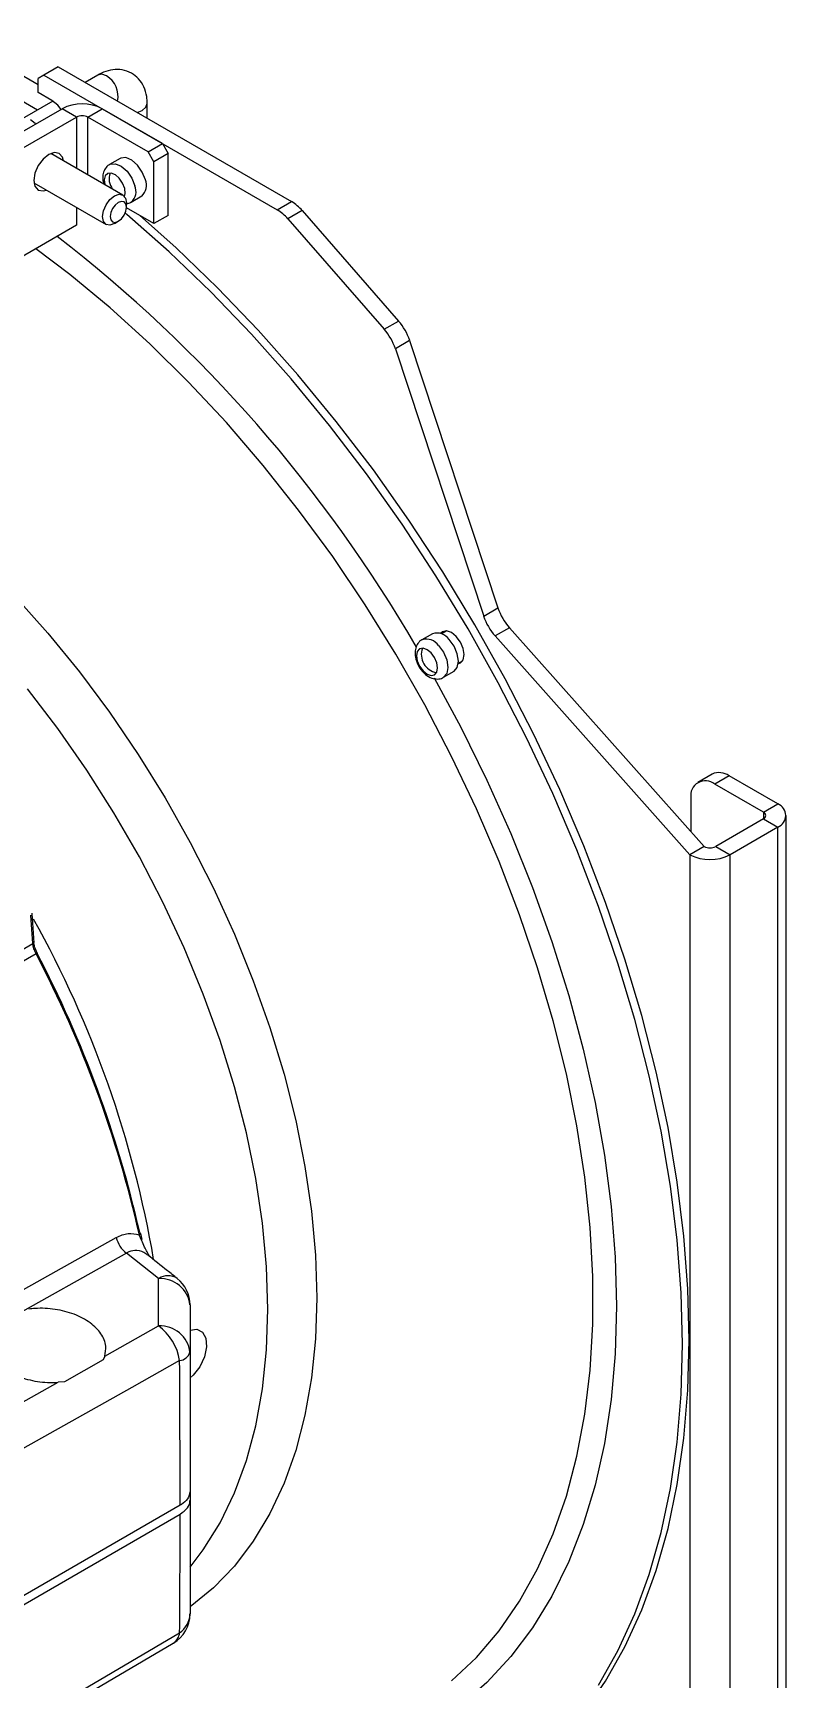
# Model space of a CAD drawing. Extents: x 16.7 to 113.1, y 4.5 to 84.5.
# Drawn here: x 32.72 to 35.51, y 11.65 to 17.74 of the extents above; entities that cross this region are included whole.
import ezdxf

# ---------------------------------------------------------------- set-up
doc = ezdxf.new("R2010")
doc.units = 0
doc.header["$MEASUREMENT"] = 0
doc.layers.add('OBJECT', color=7, linetype='CONTINUOUS')

msp = doc.modelspace()

# ---------------------------------------------------------------- linework, layer by layer
at = {"layer": 'OBJECT'}
for p, q in [((32.7375, 17.4542), (32.2437, 17.7393)), ((32.7404, 17.5472), (32.582, 17.6386)), ((32.8146, 17.6139), (32.7616, 17.5833)), ((32.8146, 17.6139), (33.6779, 17.1155)), ((32.7616, 17.5833), (32.7404, 17.571)), ((32.7404, 17.5188), (32.7404, 17.571)), ((32.7616, 17.5833), (33.625, 17.0849)), ((32.9615, 17.5836), (32.9143, 17.5563)), ((32.7947, 17.4873), (32.6804, 17.4213)), ((32.7913, 17.4894), (32.7404, 17.5188)), ((33.1436, 17.4239), (33.1436, 17.4784)), ((32.6234, 17.3402), (32.8288, 17.4588)), ((32.6764, 17.3096), (32.8818, 17.4282)), ((32.8818, 17.4282), (32.8288, 17.4588)), ((32.8818, 17.4282), (32.8818, 17.2391)), ((32.9243, 17.4282), (32.9773, 17.4588)), ((33.147, 17.2996), (32.9243, 17.4282)), ((32.9243, 17.2146), (32.9243, 17.4282)), ((33.2, 17.3302), (32.9773, 17.4588)), ((33.0537, 17.1399), (32.7872, 17.2937)), ((33.147, 17.2996), (33.2, 17.3302)), ((33.1682, 17.2628), (33.147, 17.2996)), ((33.2212, 17.2935), (33.1682, 17.2628)), ((33.2, 17.3302), (33.2212, 17.2935)), ((33.2212, 17.0648), (33.2212, 17.2935)), ((33.0434, 17.275), (33.0045, 17.2525)), ((33.1682, 17.0342), (33.1682, 17.2628)), ((32.7247, 17.1854), (32.9912, 17.0316)), ((33.0666, 17.0949), (33.0666, 17.1112)), ((33.0845, 17.1139), (33.1234, 17.1364)), ((33.625, 17.0849), (33.6779, 17.1155)), ((32.8818, 17.0947), (32.8818, 17.0281)), ((33.0224, 17.0347), (33.0366, 17.0429)), ((33.1682, 17.0342), (33.0666, 17.0929)), ((33.2212, 17.0648), (33.1682, 17.0342)), ((33.7169, 17.0825), (33.6639, 17.0519)), ((33.6639, 17.0519), (34.0208, 16.6435)), ((33.7169, 17.0825), (34.0737, 16.6741)), ((32.8818, 17.0281), (32.6764, 16.9095)), ((34.0208, 16.6435), (34.0737, 16.6741)), ((34.1147, 16.6024), (34.0618, 16.5718)), ((34.0618, 16.5718), (34.3886, 15.583)), ((34.1147, 16.6024), (34.4415, 15.6136)), ((34.3886, 15.583), (34.4415, 15.6136)), ((34.2519, 15.5284), (34.2325, 15.5172)), ((34.4838, 15.5405), (34.4308, 15.5099)), ((34.4838, 15.5405), (35.2046, 14.7317)), ((34.1988, 15.518), (34.1599, 15.4955)), ((34.4308, 15.5099), (35.1516, 14.7011)), ((34.295, 15.409), (34.3103, 15.4178)), ((34.2399, 15.3569), (34.2788, 15.3794)), ((35.234, 14.9991), (35.1811, 14.9686)), ((35.2965, 14.9929), (35.2436, 14.9624)), ((35.4768, 14.8888), (35.2965, 14.9929)), ((35.1552, 14.9113), (35.1552, 14.7871)), ((35.4239, 14.8583), (35.2436, 14.9624)), ((35.4239, 14.8583), (35.4768, 14.8888)), ((35.4239, 14.8583), (35.4239, 14.8338)), ((35.4239, 14.8338), (35.247, 14.7317)), ((35.4768, 14.8032), (35.3, 14.7011)), ((35.4239, 14.8338), (35.4768, 14.8032)), ((35.4768, 11.2104), (35.4768, 14.8032)), ((35.5076, 11.2532), (35.5076, 14.846)), ((35.2046, 14.7317), (35.1516, 14.7011)), ((35.247, 14.7317), (35.3, 14.7011)), ((35.1516, 14.7011), (35.1516, 11.1083)), ((35.3, 11.1083), (35.3, 14.7011)), ((32.7207, 14.3723), (32.7136, 14.4782)), ((29.9507, 12.7732), (32.7207, 14.3723)), ((32.7323, 14.3349), (29.9612, 12.7351)), ((33.1238, 13.2741), (33.1145, 13.2955)), ((33.1254, 13.2788), (33.1196, 13.301)), ((33.1857, 13.1344), (33.0668, 13.2284)), ((32.9865, 12.8475), (33.1857, 12.9593)), ((32.9865, 12.8475), (32.9808, 12.8336)), ((32.9808, 12.8336), (32.8371, 12.7524)), ((32.8371, 12.7524), (32.8138, 12.7506)), ((33.2654, 12.296), (29.9534, 10.3841)), ((33.302, 12.3471), (33.302, 12.3144)), ((29.9534, 10.3514), (33.2654, 12.2634))]:
    msp.add_line(p, q, dxfattribs=at)
at = {"layer": 'OBJECT', "flags": 128}
for points in [[(32.9927, 17.5805), (32.9758, 17.5864), (32.9615, 17.5836)], [(32.8251, 17.4566), (32.8124, 17.4723), (32.7913, 17.4894)], [(33.1064, 17.4454), (33.1253, 17.4529), (33.1389, 17.4646), (33.1436, 17.4784), (33.1436, 17.4784)], [(32.7308, 17.4022), (32.7286, 17.4046), (32.7116, 17.4182)], [(32.8339, 17.2667), (32.8303, 17.2799), (32.8183, 17.2936), (32.8004, 17.2971), (32.7793, 17.2898), (32.7582, 17.2727), (32.7403, 17.2486), (32.7283, 17.221), (32.7241, 17.1942)], [(33.0048, 17.2527), (33.0068, 17.2537), (33.0259, 17.2557), (33.0477, 17.2466), (33.0691, 17.2278), (33.0867, 17.2023), (33.0979, 17.1739)], [(33.1368, 17.1963), (33.1256, 17.2248), (33.108, 17.2503), (33.0866, 17.269), (33.0647, 17.2781), (33.0457, 17.2762), (33.0434, 17.275)], [(32.7241, 17.1942), (32.7283, 17.1723), (32.7403, 17.1585), (32.7582, 17.1551), (32.7714, 17.1585)], [(33.06, 17.1343), (33.0624, 17.1462), (33.0603, 17.1647), (33.0526, 17.1843), (33.0405, 17.2018), (33.0258, 17.2147), (33.0108, 17.2209), (32.9977, 17.2196), (32.9885, 17.2109), (32.9847, 17.1961), (32.9866, 17.1786)], [(33.0224, 17.0347), (33.0224, 17.0347), (33.0055, 17.0288), (32.9912, 17.0316), (32.9816, 17.0426), (32.9782, 17.0602), (32.9816, 17.0817), (32.9912, 17.1038), (33.0055, 17.1231), (33.0224, 17.1368), (33.0224, 17.1368)], [(33.0366, 17.1123), (33.0251, 17.103), (33.0153, 17.0898), (33.0088, 17.0748), (33.0065, 17.0602), (33.0088, 17.0483), (33.0153, 17.0408), (33.0251, 17.0389), (33.0366, 17.0429), (33.0481, 17.0521), (33.0578, 17.0653), (33.0643, 17.0803), (33.0666, 17.0949), (33.0643, 17.1069), (33.0578, 17.1144), (33.0481, 17.1163), (33.0366, 17.1123)], [(33.0224, 17.1368), (33.0393, 17.1426), (33.0537, 17.1399), (33.0633, 17.1288), (33.0666, 17.1112)], [(35.1239, 12.8913), (35.119, 13.0814), (35.1042, 13.2764), (35.0795, 13.4757), (35.0452, 13.6785), (35.0012, 13.8842), (34.9478, 14.0918), (34.8852, 14.3007), (34.8136, 14.51), (34.7332, 14.7191), (34.6444, 14.927), (34.5475, 15.1331), (34.4428, 15.3366), (34.3308, 15.5366), (34.2119, 15.7326), (34.0864, 15.9236), (33.9549, 16.1092), (33.8179, 16.2884), (33.6759, 16.4607), (33.5293, 16.6255), (33.3788, 16.782), (33.2249, 16.9298), (33.0681, 17.0683), (33.0619, 17.0736)], [(35.1494, 12.906), (35.1445, 13.096), (35.1296, 13.2911), (35.105, 13.4904), (35.0706, 13.6932), (35.0267, 13.8989), (34.9733, 14.1065), (34.9107, 14.3154), (34.839, 14.5247), (34.7587, 14.7338), (34.6699, 14.9417), (34.573, 15.1478), (34.4683, 15.3513), (34.3563, 15.5513), (34.2373, 15.7473), (34.1119, 15.9383), (33.9804, 16.1238), (33.8434, 16.3031), (33.7013, 16.4754), (33.5548, 16.6402), (33.4042, 16.7967), (33.2503, 16.9445), (33.1146, 17.0652)], [(34.2701, 11.6464), (34.3621, 11.7337), (34.446, 11.8322), (34.5215, 11.9415), (34.5883, 12.0612), (34.646, 12.1907), (34.6945, 12.3296), (34.7336, 12.4772), (34.763, 12.6329), (34.7827, 12.796), (34.7926, 12.966), (34.7926, 13.142), (34.7827, 13.3233), (34.763, 13.5092), (34.7336, 13.6989), (34.6945, 13.8916), (34.646, 14.0864), (34.5883, 14.2826), (34.5215, 14.4794), (34.446, 14.6759), (34.3621, 14.8712), (34.2701, 15.0647), (34.1705, 15.2554), (34.0636, 15.4426), (33.9499, 15.6254), (33.8299, 15.8032), (33.704, 15.9751), (33.5728, 16.1404), (33.4369, 16.2985), (33.2968, 16.4487), (33.1531, 16.5904), (33.0065, 16.7229), (32.8574, 16.8457), (32.731, 16.941)], [(32.6547, 15.6559), (32.7759, 15.5203), (32.8927, 15.3772), (33.0043, 15.2275), (33.1103, 15.0718), (33.21, 14.9111), (33.303, 14.7461), (33.3886, 14.5778), (33.4665, 14.4071), (33.5363, 14.2348), (33.5975, 14.062), (33.6499, 13.8895), (33.6931, 13.7182), (33.7269, 13.549), (33.7513, 13.383), (33.7659, 13.2208), (33.7708, 13.0635), (33.7659, 12.9118), (33.7513, 12.7666), (33.7269, 12.6286), (33.6931, 12.4985), (33.6499, 12.3772), (33.5975, 12.2651), (33.5363, 12.1629), (33.4665, 12.0712), (33.3886, 11.9904), (33.303, 11.921), (33.302, 11.9203)], [(34.3162, 15.4408), (34.3127, 15.4636), (34.3025, 15.4871), (34.2872, 15.5077), (34.2692, 15.5222), (34.2512, 15.5285), (34.236, 15.5255), (34.2286, 15.5188)], [(34.1641, 15.3812), (34.179, 15.3692), (34.1939, 15.3641), (34.2065, 15.3665), (34.2149, 15.3763), (34.2179, 15.3917), (34.2149, 15.4106), (34.2065, 15.4301), (34.1938, 15.4471), (34.179, 15.4591), (34.1641, 15.4642), (34.1515, 15.4618), (34.143, 15.4521), (34.1401, 15.4366), (34.1431, 15.4177), (34.1515, 15.3982), (34.1641, 15.3812)], [(34.2215, 15.4741), (34.2399, 15.4494), (34.2522, 15.4211), (34.2565, 15.3936), (34.2522, 15.3711), (34.24, 15.357)], [(34.2788, 15.3794), (34.2788, 15.3794), (34.2911, 15.3936), (34.2954, 15.4161), (34.291, 15.4436), (34.2788, 15.4718), (34.2604, 15.4966)], [(34.2949, 15.4076), (34.3025, 15.4104), (34.3127, 15.4221), (34.3162, 15.4408)], [(34.2054, 15.355), (34.304, 15.1723), (34.4005, 14.9768), (34.489, 14.7791), (34.5693, 14.5799), (34.6409, 14.3801), (34.7036, 14.1805), (34.757, 13.9818), (34.8011, 13.7851), (34.8355, 13.5909), (34.8602, 13.4002), (34.8751, 13.2137), (34.88, 13.0321)], [(33.5897, 13.0212), (33.5847, 13.1776), (33.5698, 13.3389), (33.5451, 13.5041), (33.5107, 13.6724), (33.4667, 13.8428), (33.4135, 14.0143), (33.3513, 14.186), (33.2806, 14.357), (33.2016, 14.5262), (33.1148, 14.6928), (33.0207, 14.8557), (32.9199, 15.0141), (32.8128, 15.1672), (32.7002, 15.3139)], [(32.7323, 14.3349), (32.7341, 14.3359), (32.7356, 14.3369), (32.7367, 14.3376), (32.7373, 14.3381), (32.7376, 14.3384), (32.7373, 14.3385), (32.7366, 14.3383), (32.7355, 14.338)], [(30.1128, 11.6535), (30.189, 11.6961), (30.541, 11.8932), (31.9489, 12.6814), (33.0292, 13.2863)], [(33.1145, 13.2955), (33.1163, 13.2967), (33.1177, 13.2979), (33.1186, 13.2991), (33.119, 13.3003), (33.1191, 13.3009)], [(33.0668, 13.2284), (32.1507, 12.7158), (31.2344, 12.2031), (30.1501, 11.5966)], [(33.1857, 12.9593), (33.1857, 13.1143), (33.1857, 13.1344)], [(34.88, 13.0321), (34.8751, 12.8563), (34.8602, 12.687), (34.8355, 12.5248), (34.8011, 12.3704), (34.757, 12.2245), (34.7036, 12.0876), (34.6409, 11.9603), (34.5693, 11.8431), (34.489, 11.7366), (34.4005, 11.6411), (34.304, 11.5571), (34.1999, 11.4848), (34.0887, 11.4247), (33.9708, 11.3768), (33.8468, 11.3415), (33.717, 11.3189), (33.5822, 11.3091), (33.4427, 11.312), (33.2992, 11.3278), (33.1523, 11.3563), (33.0026, 11.3973), (32.8506, 11.4509), (32.7794, 11.48)], [(33.302, 13.0365), (33.302, 12.8815), (33.302, 12.8615)], [(33.302, 12.0672), (33.3513, 12.1316), (33.4135, 12.2316), (33.4667, 12.3417), (33.5107, 12.4613), (33.5451, 12.5898), (33.5698, 12.7265), (33.5847, 12.8706), (33.5897, 13.0212)], [(33.302, 12.9438), (33.3273, 12.9465), (33.3485, 12.936)], [(33.3485, 12.936), (33.3611, 12.9134), (33.3635, 12.8816), (33.3554, 12.8449), (33.3378, 12.8083), (33.3131, 12.7768), (33.302, 12.7666)], [(34.3705, 11.1845), (34.4683, 11.2472), (34.573, 11.3298), (34.6699, 11.424), (34.7587, 11.5294), (34.839, 11.6457), (34.9107, 11.7723), (34.9733, 11.9089), (35.0267, 12.0549), (35.0706, 12.2098), (35.105, 12.3729), (35.1296, 12.5438), (35.1445, 12.7217), (35.1494, 12.906)], [(33.302, 12.8615), (33.302, 12.6813), (33.302, 12.5097), (33.302, 12.3471)], [(34.8136, 11.631), (34.8852, 11.7576), (34.9478, 11.8942), (35.0012, 12.0402), (35.0452, 12.1951), (35.0795, 12.3582), (35.1042, 12.5291), (35.119, 12.707), (35.1239, 12.8913)], [(33.2637, 12.8311), (33.0865, 12.7318), (32.3778, 12.3345), (29.9026, 10.9473)], [(30.5157, 11.461), (30.8326, 11.6388), (31.7477, 12.1523), (32.8138, 12.7506)], [(33.302, 12.3144), (33.302, 12.1637), (33.302, 12.0234), (33.302, 11.8941)], [(30.0104, 9.9102), (30.068, 9.9441), (30.7769, 10.3611), (33.2637, 11.8244)], [(30.0206, 9.8933), (30.5867, 10.2261), (33.2403, 11.7864)]]:
    msp.add_lwpolyline(points, dxfattribs=at)
at = {"layer": 'OBJECT'}
for centre, radius, start, end in [((32.949, 17.5054), 0.0869, 347.9242, 59.76124), ((32.903, 17.3155), 0.1614, 62.60971, 117.39023), ((32.903, 17.3872), 0.0461, 62.6103, 117.3897), ((33.0648, 17.2001), 0.0624, 160.08716, 217.76585), ((33.0507, 17.153), 0.0517, 311.05198, 23.88367), ((33.0896, 17.1754), 0.0516, 310.83787, 23.91643), ((33.5971, 16.9803), 0.1575, 40.45535, 59.10879), ((33.5441, 16.9498), 0.1575, 40.45535, 59.10879), ((29.6151, 12.8478), 5.2289, 30.08137, 52.33234), ((33.8609, 16.5046), 0.2118, 18.49177, 40.98379), ((33.9139, 16.5352), 0.2118, 18.49177, 40.98379), ((34.5892, 15.6501), 0.2116, 198.48465, 221.51543), ((34.6422, 15.6807), 0.2116, 198.48465, 221.51543), ((34.2153, 15.4661), 0.0545, 34.0893, 107.62713), ((34.2272, 15.442), 0.0693, 161.15797, 258.83651), ((34.1762, 15.4433), 0.0548, 34.24166, 106.6568), ((35.2091, 14.9201), 0.0546, 50.7965, 189.21402), ((35.2599, 14.9418), 0.0629, 54.38217, 114.30718), ((35.4192, 14.846), 0.0131, 290.78221, 69.21973), ((35.4606, 14.846), 0.0458, 290.78363, 69.21692), ((35.2258, 14.7726), 0.0461, 242.61039, 297.38961), ((35.2258, 14.8443), 0.1612, 242.60972, 297.39028), ((29.281, 12.5393), 3.9431, 9.72098, 29.19694), ((32.7173, 14.3793), 0.00781, 296.15007, 359.02876), ((28.9512, 12.3543), 4.2684, 12.73963, 27.64637), ((28.9736, 12.3674), 4.2468, 12.73962, 27.64637), ((33.1252, 13.3075), 0.0983, 192.44589, 233.55487), ((33.1153, 13.3001), 0.00384, 11.73252, 82.38615), ((33.2203, 13.0808), 0.0638, 57.44265, 122.85061), ((33.191, 13.0226), 0.1118, 7.14149, 92.72622), ((33.177, 13.0365), 0.125, 0, 51.61604), ((33.191, 12.8476), 0.1118, 7.14078, 92.72693), ((33.0688, 12.8003), 0.1973, 8.97973, 53.67376), ((33.2588, 12.8766), 0.0458, 276.18572, 340.68549), ((33.177, 11.8941), 0.125, 300.45829, 0), ((33.2138, 11.8971), 0.0882, 304.43086, 358.06826), ((33.2117, 11.8302), 0.0523, 303.17243, 353.63045)]:
    msp.add_arc(centre, radius, start, end, dxfattribs=at)
for start_param, end_param in [(3.942916, 4.13082), (3.742494, 3.930397)]:
    msp.add_ellipse((33.177, 14.8371), major_axis=(-0.0619, 3.6533), ratio=0.017273, start_param=start_param, end_param=end_param, dxfattribs=at)
for points, knots in [([(33.1436, 17.4784), (33.1432, 17.487), (33.1423, 17.5085), (33.1329, 17.5401), (33.1134, 17.5703), (33.0855, 17.5926), (33.0519, 17.6043), (33.0163, 17.6045), (32.986, 17.5965), (32.9683, 17.5872), (32.9615, 17.5836)], [0, 0, 0, 0, 0.0958236, 0.2399274, 0.3746863, 0.5062264, 0.6446269, 0.7773801, 0.9136411, 1, 1, 1, 1]), ([(33.0054, 17.2524), (33.0043, 17.252), (32.9971, 17.2494), (32.9877, 17.2378), (32.9799, 17.2197), (32.9779, 17.2), (32.9816, 17.1865), (32.9832, 17.1806)], [0, 0, 0, 0, 0.04088, 0.287049, 0.521932, 0.787266, 1, 1, 1, 1]), ([(33.067, 17.1084), (33.0729, 17.1091), (33.0794, 17.1098), (33.084, 17.114), (33.0845, 17.1143)], [0, 0, 0, 0, 0.908157, 1, 1, 1, 1]), ([(34.1609, 15.4959), (34.1606, 15.4957), (34.1539, 15.4936), (34.1445, 15.4826), (34.1357, 15.465), (34.1335, 15.4429), (34.1384, 15.417), (34.1518, 15.3896), (34.1718, 15.3669), (34.1945, 15.353), (34.2167, 15.3496), (34.2326, 15.3517), (34.2386, 15.3568), (34.2396, 15.3576)], [0, 0, 0, 0, 0.0049084, 0.0997285, 0.1882196, 0.2864906, 0.4046753, 0.5331447, 0.6629223, 0.7875189, 0.8900541, 0.9817828, 1, 1, 1, 1]), ([(32.725, 14.3791), (32.7234, 14.4039), (32.7211, 14.4393), (32.7186, 14.4745), (32.7179, 14.4851)], [0, 0, 0, 0, 0.700005, 1, 1, 1, 1]), ([(32.7323, 14.3349), (32.7294, 14.3412), (32.7233, 14.3541), (32.7216, 14.3661), (32.7207, 14.3723)], [0, 0, 0, 0, 0.486978, 1, 1, 1, 1]), ([(32.7232, 14.3747), (32.7238, 14.3706), (32.7256, 14.3589), (32.7316, 14.3462), (32.7355, 14.338)], [0, 0, 0, 0, 0.345763, 1, 1, 1, 1]), ([(33.0292, 13.2863), (33.0439, 13.2927), (33.0728, 13.3054), (33.1007, 13.2988), (33.1145, 13.2955)], [0, 0, 0, 0, 0.505217, 1, 1, 1, 1]), ([(33.1534, 13.2146), (33.1466, 13.2266), (33.1352, 13.2466), (33.1271, 13.2662), (33.1238, 13.2741)], [0, 0, 0, 0, 0.599701, 1, 1, 1, 1]), ([(33.1441, 13.2204), (33.1425, 13.2222), (33.1321, 13.2337), (33.1071, 13.2398), (33.0821, 13.2369), (33.0698, 13.2301), (33.0668, 13.2284)], [0, 0, 0, 0, 0.080807, 0.510234, 0.88007, 1, 1, 1, 1]), ([(33.2546, 13.1345), (33.2425, 13.1441), (33.2059, 13.1731), (33.1694, 13.202), (33.1449, 13.2213)], [0, 0, 0, 0, 0.331594, 1, 1, 1, 1]), ([(32.9865, 12.8475), (32.9889, 12.8598), (32.9943, 12.8872), (32.9762, 12.9309), (32.9353, 12.9723), (32.8754, 13.0042), (32.8037, 13.0227), (32.7449, 13.0255), (32.7133, 13.0219), (32.7056, 13.021)], [0, 0, 0, 0, 0.132307, 0.294526, 0.457212, 0.620426, 0.783854, 0.947086, 1, 1, 1, 1]), ([(32.5613, 12.9397), (32.5572, 12.9292), (32.5475, 12.904), (32.5559, 12.8612), (32.5879, 12.8173), (32.641, 12.781), (32.7088, 12.7569), (32.7694, 12.7488), (32.8038, 12.7502), (32.8138, 12.7506)], [0, 0, 0, 0, 0.117568, 0.279861, 0.442586, 0.605907, 0.769589, 0.933238, 1, 1, 1, 1]), ([(33.302, 12.3471), (33.3001, 12.3376), (33.2967, 12.3201), (33.2783, 12.3038), (33.267, 12.297), (33.2654, 12.296)], [0, 0, 0, 0, 0.499397, 0.929176, 1, 1, 1, 1]), ([(33.2654, 12.2634), (33.2756, 12.2708), (33.2947, 12.2846), (33.3016, 12.3037), (33.3019, 12.3131), (33.302, 12.3144)], [0, 0, 0, 0, 0.499401, 0.929163, 1, 1, 1, 1])]:
    msp.add_open_spline(points, degree=3, knots=knots, dxfattribs=at)

doc.saveas('drawing.dxf')
